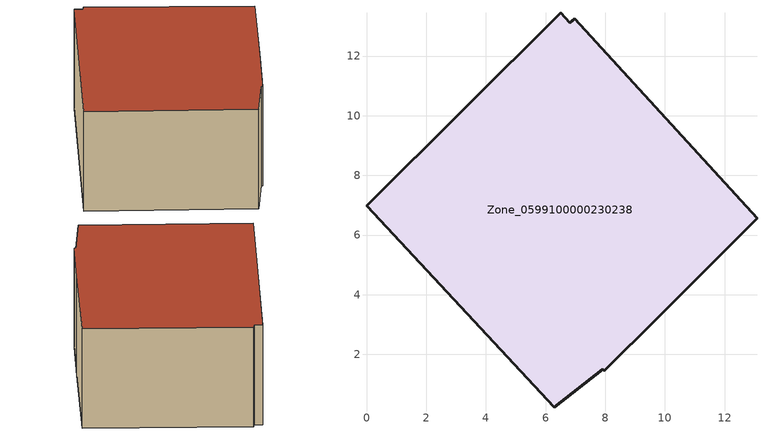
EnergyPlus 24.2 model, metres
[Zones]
Zone_0599100000230238
 floor ground (C_G): 0,6.98 6.52,13.46 6.82,13.12 6.97,13.26 13.09,6.57 9.78,3.24 7.96,1.45 7.91,1.5 6.3,0.22 z0
 wall outside (C_F): 7.96,1.45 9.78,3.24 13.09,6.57 6.97,13.26 6.82,13.12 6.52,13.46 0,6.98 6.3,0.22 7.91,1.5 7.96,1.45 z0:6.48
 roof outside (C_R): 0,6.98 6.3,0.22 7.91,1.5 7.96,1.45 9.78,3.24 13.09,6.57 6.97,13.26 6.82,13.12 6.52,13.46 z6.48
[BUILDING]
Pand.0599100000230238: North Axis=0; Terrain=City; Loads Convergence Tolerance Value=0.04; Temperature Convergence Tolerance Value=0.4; Solar Distribution=FullExterior; Maximum Number of Warmup Days=25; Minimum Number of Warmup Days=1
[Site:Location]
Rotterdam.The.Hague.AP_ZH_NLD Design_Conditions: Latitude=51.96; Longitude=4.45; Time Zone=1; Elevation=-4.5
[SITE:GROUNDTEMPERATURE:BUILDINGSURFACE]
18, 18, 18, 18, 18, 18, 18, 18, 18, 18, 18, 18
[MATERIAL] Thermal Absorptance=0.9; Solar Absorptance=0.7; Visible Absorptance=0.7
Name | Roughness | Thickness | Conductivity | Density | Specific Heat
G.D.1965 | MediumSmooth | 0.15 | 1 | 540 | 1210
F.D.1965 | Rough | 0.3 | 0.857143 | 1920 | 840
R.D.1965 | MediumRough | 0.2 | 0.08 | 1500 | 1000
[CONSTRUCTION]
C_G: G.D.1965
C_F: F.D.1965
C_R: R.D.1965
[ZONE]
Zone_0599100000230238: Type=1; Multiplier=1; Ceiling Height=Autocalculate; Volume=Autocalculate; Floor Area=autocalculate; Part of Total Floor Area=Yes
[ZONEINFILTRATION:DESIGNFLOWRATE]
Infil_Zone_0599100000230238: Zone or ZoneList or Space or SpaceList=Zone_0599100000230238; Schedule=AlwaysOn; Design Flow Rate Calculation Method=Flow/Area; Flow Rate per Floor Area=0.0042; Constant Term Coefficient=1; Temperature Term Coefficient=0; Velocity Term Coefficient=0; Velocity Squared Term Coefficient=0
[HVACTEMPLATE:ZONE:IDEALLOADSAIRSYSTEM]
Zone_0599100000230238: Maximum Heating Supply Air Temperature=50; Minimum Cooling Supply Air Temperature=13; Maximum Heating Supply Air Humidity Ratio=0.0156; Minimum Cooling Supply Air Humidity Ratio=0.0077; Heating Limit=NoLimit; Cooling Limit=NoLimit; Dehumidification Control Type=ConstantSensibleHeatRatio; Cooling Sensible Heat Ratio=0.7; Dehumidification Setpoint=60; Humidification Control Type=None; Humidification Setpoint=30; Outdoor Air Method=None; Outdoor Air Flow Rate per Person=0.00944; Outdoor Air Flow Rate per Zone Floor Area=0; Outdoor Air Flow Rate per Zone=0; Demand Controlled Ventilation Type=None; Outdoor Air Economizer Type=NoEconomizer; Heat Recovery Type=None; Sensible Heat Recovery Effectiveness=0.7; Latent Heat Recovery Effectiveness=0.65
[ZONECONTROL:THERMOSTAT]
ThermostatControl_Zone_0599100000230238: Zone or ZoneList=Zone_0599100000230238; Control Type Schedule=DualSetpointControlType; Control 1=Thermostat_Zone_0599100000230238; Temperature Difference Between Cutout And Setpoint=0
[THERMOSTATSETPOINT:DUALSETPOINT]
Thermostat_Zone_0599100000230238: Heating Setpoint Temperature Schedule=HeatingSetpoint_Zone_0599100000230238; Cooling Setpoint Temperature Schedule=CoolingSetpoint_Zone_0599100000230238
[SCHEDULE:COMPACT]
HeatingSetpoint_Zone_0599100000230238: Through: 12/31, For: AllDays, Until: 24:00, 21
CoolingSetpoint_Zone_0599100000230238: Through: 12/31, For: AllDays, Until: 24:00, 24
DualSetpointControlType: Through: 12/31, For: AllDays, Until: 24:00, 4
AlwaysOn: Through: 12/31, For: AllDays, Until: 24:00, 1
